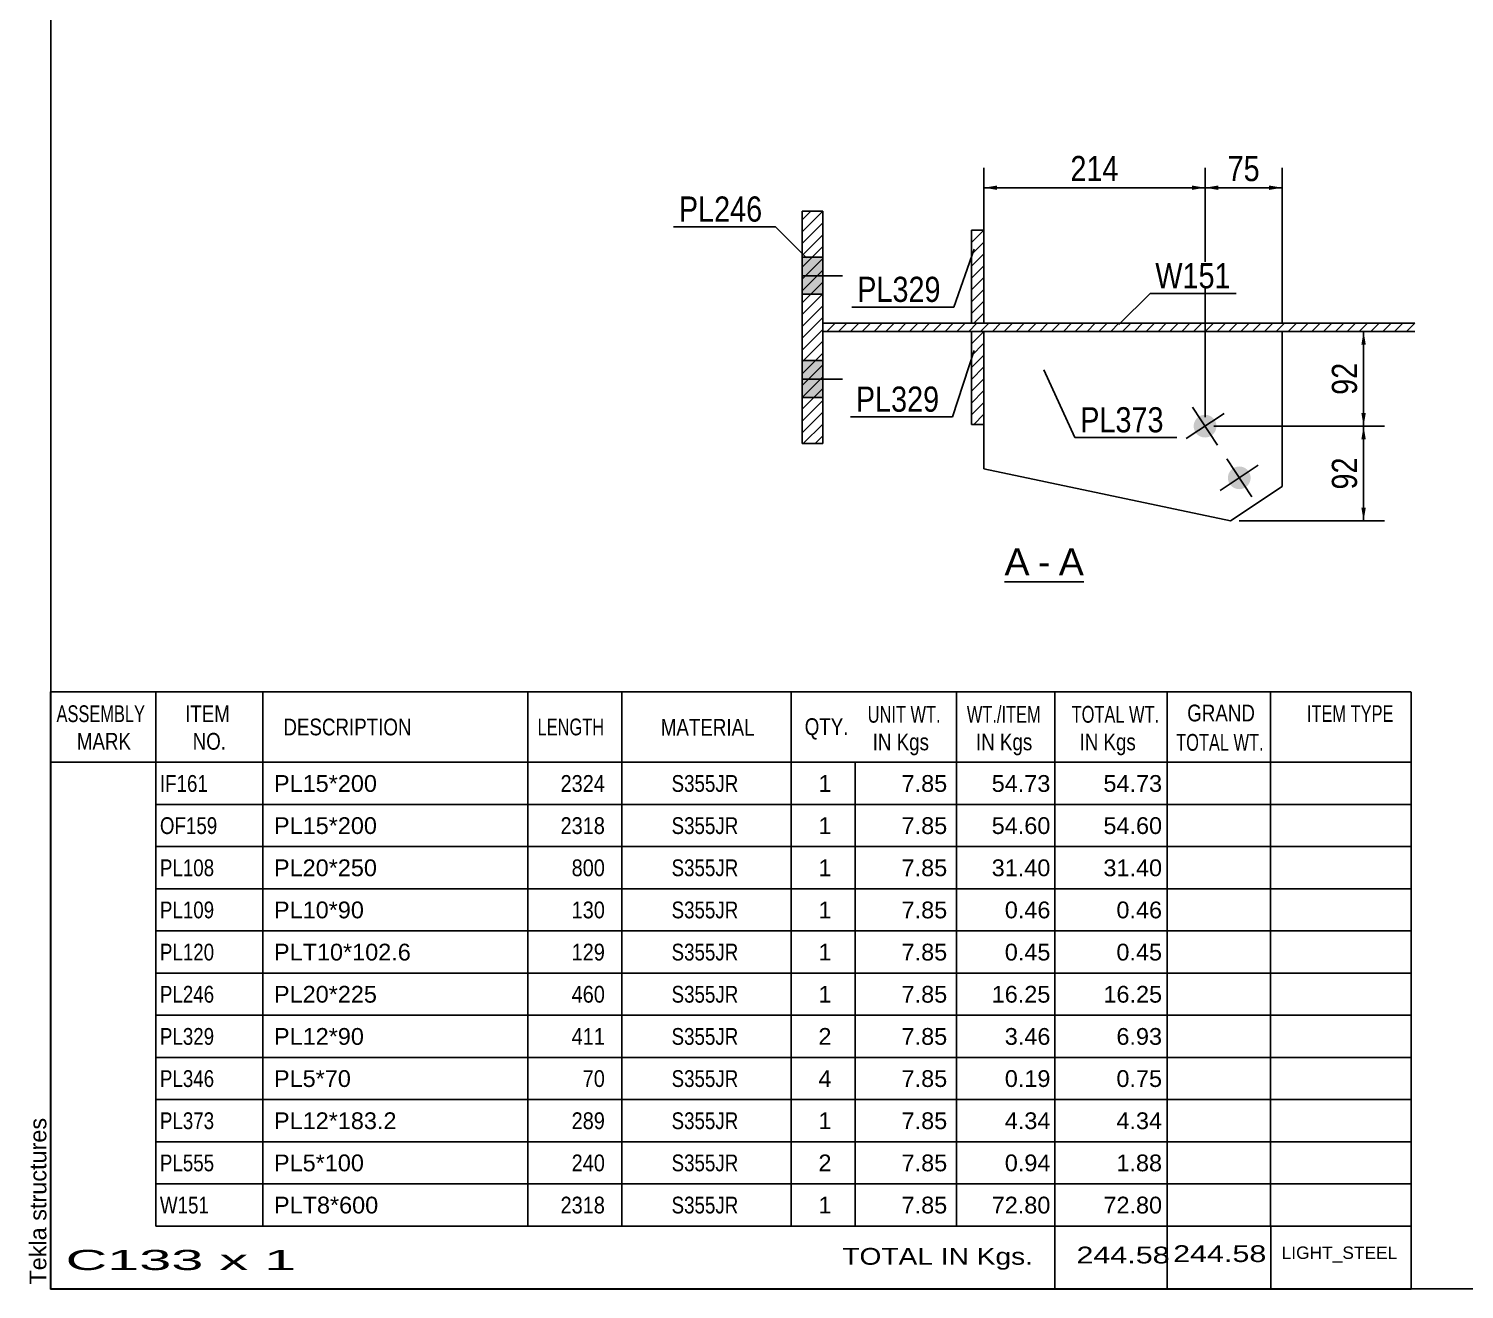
# Model space of a CAD drawing. Header units: millimetres. Extents: x -206 to 206, y -164 to 123.
# Drawn here: x -206 to -42.6, y -164.4 to -20.8 of the extents above; entities that cross this region are included whole.
import ezdxf

# ---------------------------------------------------------------- set-up
doc = ezdxf.new("R2010")
doc.units = ezdxf.units.MM
doc.linetypes.add('DXK_LINE_DOT1', pattern=[1.8814, 0.9407, -0.9407])
doc.styles.add('Arial', font='ARIAL.TTF', dxfattribs={"height": 0.2})
doc.styles.add('Arial Narrow', font='ARIALN.TTF', dxfattribs={"height": 0.2})

# ---------------------------------------------------------------- blocks, each defined once
blk = doc.blocks.new('Unknown-622305099-1209')
at = {"color": 5, "linetype": 'Continuous'}
for p, q in [((-203.54, 122.67), (-203.54, -164.33)), ((-203.54, -164.33), (206.46, -164.33))]:
    blk.add_line(p, q, dxfattribs=at)
at = {"color": 174, "linetype": 'Continuous', "style": 'Arial'}
blk.add_text('Tekla structures', height=1.9102, rotation=90, dxfattribs=at).set_placement((-204.04, -163.83))
blk = doc.blocks.new('Unknown-622305099-12 - 1450')
at = {"color": 7, "linetype": 'Continuous'}
blk.add_line((-94.94, -83.82), (-85.91, -83.82), dxfattribs=at)
at = {"color": 0, "linetype": 'Continuous'}
for points in [[(-92.1, -83.07), (-92.1, -79.87), (-94.94, -79.87), (-94.94, -83.07)], [(-89.72, -83.07), (-89.72, -79.87), (-91.14, -79.87), (-91.14, -83.07)], [(-85.91, -83.07), (-85.91, -79.87), (-88.76, -79.87), (-88.76, -83.07)]]:
    blk.add_wipeout(points, dxfattribs=at)
at = {"color": 96, "linetype": 'Continuous', "style": 'Arial'}
for s, p in [('A', (-94.94, -83.07)), ('A', (-88.76, -83.07)), ('-', (-91.14, -83.07))]:
    blk.add_text(s, height=3.06, dxfattribs=at).set_placement(p)
blk = doc.blocks.new('Bolt-622305099-1506 - 1450')
at = {"linetype": 'Continuous'}
for points in [[(-117.99, -46.85), (-117.99, -51.08), (-115.64, -51.08), (-115.64, -46.85)], [(-117.99, -58.61), (-117.99, -62.85), (-115.64, -62.85), (-115.64, -58.61)]]:
    blk.add_hatch(color=3, dxfattribs=at).paths.add_polyline_path(points)
at = {"color": 3, "linetype": 'Continuous'}
for p, q in [((-115.64, -46.85), (-117.99, -46.85)), ((-113.4, -48.97), (-117.99, -48.97)), ((-115.64, -51.08), (-117.99, -51.08)), ((-115.64, -58.61), (-117.99, -58.61)), ((-113.4, -60.73), (-117.99, -60.73)), ((-115.64, -62.85), (-117.99, -62.85))]:
    blk.add_line(p, q, dxfattribs=at)
blk = doc.blocks.new('Part-622305099-1478 - 1450')
at = {"linetype": 'Continuous'}
h = blk.add_hatch(dxfattribs=at)
h.set_pattern_fill('', scale=0.3, style=0, pattern_type=0)
h.set_pattern_definition([(45, (-115.6357, -41.6142), (-0.67352, 0.67352), [])])
h.paths.add_polyline_path([(-115.64, -68.08), (-115.64, -41.61), (-117.99, -41.61), (-117.99, -68.08)])
at = {"color": 2, "linetype": 'Continuous'}
for p, q in [((-117.99, -68.08), (-117.99, -41.61)), ((-117.99, -41.61), (-115.64, -41.61)), ((-115.64, -41.61), (-115.64, -68.08)), ((-115.64, -68.08), (-117.99, -68.08))]:
    blk.add_line(p, q, dxfattribs=at)
blk = doc.blocks.new('Part-622305099-1501 - 1450')
at = {"linetype": 'Continuous'}
h = blk.add_hatch(dxfattribs=at)
h.set_pattern_fill('', scale=0.3, style=0, pattern_type=0)
h.set_pattern_definition([(45, (-97.2828, -55.3201), (-0.67352, 0.67352), [])])
h.paths.add_polyline_path([(-97.28, -65.91), (-97.28, -55.32), (-98.69, -55.32), (-98.69, -65.91)])
at = {"color": 2, "linetype": 'Continuous'}
for p, q in [((-98.69, -65.91), (-98.69, -55.32)), ((-98.69, -55.32), (-97.28, -55.32)), ((-97.28, -55.32), (-97.28, -65.91)), ((-97.28, -65.91), (-98.69, -65.91))]:
    blk.add_line(p, q, dxfattribs=at)
blk = doc.blocks.new('Bolt-622305099-1504 - 1450')
at = {"linetype": 'Continuous'}
for points in [[(-73.19, -66.81, -1), (-71.03, -65.38, -1)], [(-69.29, -72.69, -1), (-67.13, -71.27, -1)]]:
    blk.add_hatch(color=3, dxfattribs=at).paths.add_polyline_path(points)
at = {"color": 3, "linetype": 'Continuous'}
for p, q in [((-69.95, -64.67), (-74.27, -67.52)), ((-70.68, -68.25), (-73.54, -63.93)), ((-66.79, -74.14), (-69.64, -69.82)), ((-66.06, -70.55), (-70.37, -73.41))]:
    blk.add_line(p, q, dxfattribs=at)
blk = doc.blocks.new('Part-622305099-1523 - 1450')
at = {"linetype": 'Continuous'}
h = blk.add_hatch(dxfattribs=at)
h.set_pattern_fill('', scale=0.3, style=0, pattern_type=0)
h.set_pattern_definition([(45, (-48.2362, -54.3789), (-0.673519, 0.673519), [])])
h.paths.add_polyline_path([(-48.24, -55.32), (-48.24, -54.38), (-115.64, -54.38), (-115.64, -55.32)])
at = {"color": 2, "linetype": 'Continuous'}
for p, q in [((-48.24, -54.38), (-115.64, -54.38)), ((-115.64, -54.38), (-115.64, -55.32)), ((-115.64, -55.32), (-48.24, -55.32))]:
    blk.add_line(p, q, dxfattribs=at)
blk = doc.blocks.new('Part-622305099-1547 - 1450')
at = {"color": 7, "linetype": 'DXK_LINE_DOT1'}
for p, q in [((-97.28, -55.32), (-63.32, -55.32)), ((-97.28, -65.91), (-97.28, -55.32))]:
    blk.add_line(p, q, dxfattribs=at)
at = {"color": 2, "linetype": 'Continuous'}
for p, q in [((-63.32, -55.32), (-63.32, -72.98)), ((-97.28, -70.95), (-97.28, -65.91)), ((-69.21, -76.87), (-97.28, -70.95)), ((-63.32, -72.98), (-69.21, -76.87))]:
    blk.add_line(p, q, dxfattribs=at)
blk = doc.blocks.new('Part-622305099-1552 - 1450')
at = {"linetype": 'Continuous'}
h = blk.add_hatch(dxfattribs=at)
h.set_pattern_fill('', scale=0.3, style=0, pattern_type=0)
h.set_pattern_definition([(45, (-97.2828, -43.7907), (-0.67352, 0.67352), [])])
h.paths.add_polyline_path([(-97.28, -54.38), (-97.28, -43.79), (-98.69, -43.79), (-98.69, -54.38)])
at = {"color": 2, "linetype": 'Continuous'}
for p, q in [((-98.69, -54.38), (-98.69, -43.79)), ((-98.69, -43.79), (-97.28, -43.79)), ((-97.28, -43.79), (-97.28, -54.38)), ((-97.28, -54.38), (-98.69, -54.38))]:
    blk.add_line(p, q, dxfattribs=at)
blk = doc.blocks.new('StraightDimension-622305099-2583 - 1450')
at = {"linetype": 'Continuous'}
for points in [[(-54.31, -67.59), (-54.06, -66.09), (-53.81, -67.59)], [(-53.81, -75.37), (-54.06, -76.87), (-54.31, -75.37)]]:
    blk.add_hatch(color=7, dxfattribs=at).paths.add_polyline_path(points)
at = {"color": 7, "linetype": 'Continuous'}
for p, q in [((-71.11, -66.09), (-51.66, -66.09)), ((-54.06, -76.87), (-54.06, -66.09)), ((-68.21, -76.87), (-51.66, -76.87))]:
    blk.add_line(p, q, dxfattribs=at)
at = {"color": 0}
blk.add_wipeout([(-54.21, -69.05), (-58.41, -69.05), (-58.41, -73.91), (-54.21, -73.91)], dxfattribs=at)
at = {"color": 3, "style": 'Arial Narrow'}
blk.add_text('92', height=2.863, rotation=90.0002, dxfattribs=at).set_placement((-54.81, -73.31))
blk = doc.blocks.new('StraightDimension-622305099-2653 - 1450')
at = {"linetype": 'Continuous'}
for points in [[(-95.78, -39.2), (-97.28, -38.95), (-95.78, -38.7)], [(-73.61, -38.7), (-72.11, -38.95), (-73.61, -39.2)]]:
    blk.add_hatch(color=7, dxfattribs=at).paths.add_polyline_path(points)
at = {"color": 7, "linetype": 'Continuous'}
for p, q in [((-97.28, -54.32), (-97.28, -36.7)), ((-72.11, -65.09), (-72.11, -36.7)), ((-97.28, -38.95), (-72.11, -38.95))]:
    blk.add_line(p, q, dxfattribs=at)
at = {"color": 0}
blk.add_wipeout([(-81.35, -38.8), (-81.35, -34.6), (-88.04, -34.6), (-88.04, -38.8)], dxfattribs=at)
at = {"color": 3, "style": 'Arial Narrow'}
blk.add_text('214', height=2.863, dxfattribs=at).set_placement((-87.44, -38.2))
blk = doc.blocks.new('StraightDimension-622305099-2582 - 1450')
at = {"linetype": 'Continuous'}
for points in [[(-54.31, -56.82), (-54.06, -55.32), (-53.81, -56.82)], [(-53.81, -64.59), (-54.06, -66.09), (-54.31, -64.59)]]:
    blk.add_hatch(color=7, dxfattribs=at).paths.add_polyline_path(points)
at = {"color": 7, "linetype": 'Continuous'}
for p, q in [((-62.32, -55.32), (-51.66, -55.32)), ((-54.06, -66.09), (-54.06, -55.32)), ((-71.11, -66.09), (-51.66, -66.09))]:
    blk.add_line(p, q, dxfattribs=at)
at = {"color": 0}
blk.add_wipeout([(-54.21, -58.28), (-58.41, -58.28), (-58.41, -63.13), (-54.21, -63.13)], dxfattribs=at)
at = {"color": 3, "style": 'Arial Narrow'}
blk.add_text('92', height=2.863, rotation=90.0002, dxfattribs=at).set_placement((-54.81, -62.53))
blk = doc.blocks.new('StraightDimension-622305099-2652 - 1450')
at = {"linetype": 'Continuous'}
for points in [[(-70.61, -39.2), (-72.11, -38.95), (-70.61, -38.7)], [(-64.82, -38.7), (-63.32, -38.95), (-64.82, -39.2)]]:
    blk.add_hatch(color=7, dxfattribs=at).paths.add_polyline_path(points)
at = {"color": 7, "linetype": 'Continuous'}
for p, q in [((-72.11, -65.09), (-72.11, -36.7)), ((-63.32, -54.32), (-63.32, -36.7)), ((-72.11, -38.95), (-63.32, -38.95))]:
    blk.add_line(p, q, dxfattribs=at)
at = {"color": 0}
blk.add_wipeout([(-65.29, -38.8), (-65.29, -34.6), (-70.14, -34.6), (-70.14, -38.8)], dxfattribs=at)
at = {"color": 3, "style": 'Arial Narrow'}
blk.add_text('75', height=2.863, dxfattribs=at).set_placement((-69.54, -38.2))
blk = doc.blocks.new('CBS_BOM-622305099-3805')
at = {"color": 7, "linetype": 'Continuous'}
for p, q in [((-203.57, -104.36), (-203.57, -96.36)), ((-203.56, -96.36), (-48.65, -96.36)), ((-191.57, -104.36), (-191.57, -96.36)), ((-179.38, -104.36), (-179.38, -96.36)), ((-149.21, -104.36), (-149.21, -96.36)), ((-138.53, -104.36), (-138.53, -96.36)), ((-119.22, -104.36), (-119.22, -96.36)), ((-100.41, -104.36), (-100.41, -96.36)), ((-89.2, -104.36), (-89.2, -96.36)), ((-76.42, -104.36), (-76.42, -96.36)), ((-64.67, -104.36), (-64.67, -96.36)), ((-48.64, -96.37), (-48.65, -104.35)), ((-203.57, -104.36), (-48.64, -104.36)), ((-203.57, -109.16), (-203.57, -104.36)), ((-191.57, -109.16), (-191.57, -104.36)), ((-179.38, -109.16), (-179.38, -104.36)), ((-149.21, -109.16), (-149.21, -104.36)), ((-138.53, -109.16), (-138.53, -104.36)), ((-119.22, -109.16), (-119.22, -104.36)), ((-111.95, -109.16), (-111.95, -104.36)), ((-100.41, -109.16), (-100.41, -104.36)), ((-89.2, -109.16), (-89.2, -104.36)), ((-76.42, -109.16), (-76.42, -104.36)), ((-64.65, -109.16), (-64.65, -104.36)), ((-48.64, -104.37), (-48.64, -109.16)), ((-203.57, -113.96), (-203.57, -109.16)), ((-191.57, -109.16), (-48.64, -109.16)), ((-191.57, -113.96), (-191.57, -109.16)), ((-179.38, -113.96), (-179.38, -109.16)), ((-149.21, -113.96), (-149.21, -109.16)), ((-138.53, -113.96), (-138.53, -109.16)), ((-119.22, -113.96), (-119.22, -109.16)), ((-111.95, -113.96), (-111.95, -109.16)), ((-100.41, -113.96), (-100.41, -109.16)), ((-89.2, -113.96), (-89.2, -109.16)), ((-76.42, -113.96), (-76.42, -109.16)), ((-64.65, -113.96), (-64.65, -109.16)), ((-48.64, -109.17), (-48.64, -113.96)), ((-203.57, -118.76), (-203.57, -113.96)), ((-191.57, -113.96), (-48.64, -113.96)), ((-191.57, -118.76), (-191.57, -113.96)), ((-179.38, -118.76), (-179.38, -113.96)), ((-149.21, -118.76), (-149.21, -113.96)), ((-138.53, -118.76), (-138.53, -113.96)), ((-119.22, -118.76), (-119.22, -113.96)), ((-111.95, -118.76), (-111.95, -113.96)), ((-100.41, -118.76), (-100.41, -113.96)), ((-89.2, -118.76), (-89.2, -113.96)), ((-76.42, -118.76), (-76.42, -113.96)), ((-64.65, -118.76), (-64.65, -113.96)), ((-48.64, -113.97), (-48.64, -118.76)), ((-203.57, -123.56), (-203.57, -118.76)), ((-191.57, -118.76), (-48.64, -118.76)), ((-191.57, -123.56), (-191.57, -118.76)), ((-179.38, -123.56), (-179.38, -118.76)), ((-149.21, -123.56), (-149.21, -118.76)), ((-138.53, -123.56), (-138.53, -118.76)), ((-119.22, -123.56), (-119.22, -118.76)), ((-111.95, -123.56), (-111.95, -118.76)), ((-100.41, -123.56), (-100.41, -118.76)), ((-89.2, -123.56), (-89.2, -118.76)), ((-76.42, -123.56), (-76.42, -118.76)), ((-64.65, -123.56), (-64.65, -118.76)), ((-48.64, -118.77), (-48.64, -123.56)), ((-203.57, -128.36), (-203.57, -123.56)), ((-191.57, -123.56), (-48.64, -123.56)), ((-191.57, -128.36), (-191.57, -123.56)), ((-179.38, -128.36), (-179.38, -123.56)), ((-149.21, -128.36), (-149.21, -123.56)), ((-138.53, -128.36), (-138.53, -123.56)), ((-119.22, -128.36), (-119.22, -123.56)), ((-111.95, -128.36), (-111.95, -123.56)), ((-100.41, -128.36), (-100.41, -123.56)), ((-89.2, -128.36), (-89.2, -123.56)), ((-76.42, -128.36), (-76.42, -123.56)), ((-64.65, -128.36), (-64.65, -123.56)), ((-48.64, -123.57), (-48.64, -128.36)), ((-203.57, -133.16), (-203.57, -128.36)), ((-191.57, -128.36), (-48.64, -128.36)), ((-191.57, -133.16), (-191.57, -128.36)), ((-179.38, -133.16), (-179.38, -128.36)), ((-149.21, -133.16), (-149.21, -128.36)), ((-138.53, -133.16), (-138.53, -128.36)), ((-119.22, -133.16), (-119.22, -128.36)), ((-111.95, -133.16), (-111.95, -128.36)), ((-100.41, -133.16), (-100.41, -128.36)), ((-89.2, -133.16), (-89.2, -128.36)), ((-76.42, -133.16), (-76.42, -128.36)), ((-64.65, -133.16), (-64.65, -128.36)), ((-48.64, -128.37), (-48.64, -133.16)), ((-203.57, -137.96), (-203.57, -133.16)), ((-191.57, -133.16), (-48.64, -133.16)), ((-191.57, -137.96), (-191.57, -133.16)), ((-179.38, -137.96), (-179.38, -133.16)), ((-149.21, -137.96), (-149.21, -133.16)), ((-138.53, -137.96), (-138.53, -133.16)), ((-119.22, -137.96), (-119.22, -133.16)), ((-111.95, -137.96), (-111.95, -133.16)), ((-100.41, -137.96), (-100.41, -133.16)), ((-89.2, -137.96), (-89.2, -133.16)), ((-76.42, -137.96), (-76.42, -133.16)), ((-64.65, -137.96), (-64.65, -133.16)), ((-48.64, -133.17), (-48.64, -137.96)), ((-203.57, -142.76), (-203.57, -137.96)), ((-191.57, -137.96), (-48.64, -137.96)), ((-191.57, -142.76), (-191.57, -137.96)), ((-179.38, -142.76), (-179.38, -137.96)), ((-149.21, -142.76), (-149.21, -137.96)), ((-138.53, -142.76), (-138.53, -137.96)), ((-119.22, -142.76), (-119.22, -137.96)), ((-111.95, -142.76), (-111.95, -137.96)), ((-100.41, -142.76), (-100.41, -137.96)), ((-89.2, -142.76), (-89.2, -137.96)), ((-76.42, -142.76), (-76.42, -137.96)), ((-64.65, -142.76), (-64.65, -137.96)), ((-48.64, -137.97), (-48.64, -142.76)), ((-203.57, -147.56), (-203.57, -142.76)), ((-191.57, -142.76), (-48.64, -142.76)), ((-191.57, -147.56), (-191.57, -142.76)), ((-179.38, -147.56), (-179.38, -142.76)), ((-149.21, -147.56), (-149.21, -142.76)), ((-138.53, -147.56), (-138.53, -142.76)), ((-119.22, -147.56), (-119.22, -142.76)), ((-111.95, -147.56), (-111.95, -142.76)), ((-100.41, -147.56), (-100.41, -142.76)), ((-89.2, -147.56), (-89.2, -142.76)), ((-76.42, -147.56), (-76.42, -142.76)), ((-64.65, -147.56), (-64.65, -142.76)), ((-48.64, -142.77), (-48.64, -147.56)), ((-203.57, -152.36), (-203.57, -147.56)), ((-191.57, -147.56), (-48.64, -147.56)), ((-191.57, -152.36), (-191.57, -147.56)), ((-179.38, -152.36), (-179.38, -147.56)), ((-149.21, -152.36), (-149.21, -147.56)), ((-138.53, -152.36), (-138.53, -147.56)), ((-119.22, -152.36), (-119.22, -147.56)), ((-111.95, -152.36), (-111.95, -147.56)), ((-100.41, -152.36), (-100.41, -147.56)), ((-89.2, -152.36), (-89.2, -147.56)), ((-76.42, -152.36), (-76.42, -147.56)), ((-64.65, -152.36), (-64.65, -147.56)), ((-48.64, -147.57), (-48.64, -152.36)), ((-203.57, -157.16), (-203.57, -152.36)), ((-191.57, -152.36), (-48.64, -152.36)), ((-191.57, -157.16), (-191.57, -152.36)), ((-179.38, -157.16), (-179.38, -152.36)), ((-149.21, -157.16), (-149.21, -152.36)), ((-138.53, -157.16), (-138.53, -152.36)), ((-119.22, -157.16), (-119.22, -152.36)), ((-111.95, -157.16), (-111.95, -152.36)), ((-100.41, -157.16), (-100.41, -152.36)), ((-89.2, -157.16), (-89.2, -152.36)), ((-76.42, -157.16), (-76.42, -152.36)), ((-64.65, -157.16), (-64.65, -152.36)), ((-48.64, -152.37), (-48.64, -157.16)), ((-203.57, -164.36), (-203.57, -157.18)), ((-191.57, -157.16), (-48.64, -157.16)), ((-89.2, -164.36), (-89.2, -157.18)), ((-76.42, -164.36), (-76.42, -157.18)), ((-64.61, -164.36), (-64.61, -157.18)), ((-48.64, -157.16), (-48.64, -164.36)), ((-203.57, -164.36), (-48.64, -164.36))]:
    blk.add_line(p, q, dxfattribs=at)
at = {"color": 3, "linetype": 'Continuous', "style": 'Arial'}
for s, height, width, p in [('ASSEMBLY', 1.91, 0.7, (-202.88, -99.79)), ('ITEM', 1.91, 0.8, (-188.24, -99.79)), ('UNIT WT.', 1.91, 0.7, (-110.52, -99.86)), ('WT./ITEM', 1.91, 0.7, (-99.23, -99.86)), ('TOTAL WT.', 1.91, 0.7, (-87.3, -99.86)), ('GRAND', 1.91, 0.8, (-74.14, -99.71)), ('ITEM TYPE', 1.91, 0.7, (-60.51, -99.78)), ('DESCRIPTION', 1.9102, 0.8, (-177.05, -101.3)), ('LENGTH', 1.91, 0.7, (-148.11, -101.3)), ('MATERIAL', 1.91, 0.8, (-134.08, -101.34)), ('QTY.', 1.91, 0.8, (-117.69, -101.26)), ('MARK', 1.91, 0.8, (-200.57, -102.93)), ('NO.', 1.91, 0.8, (-187.38, -102.93)), ('IN Kgs', 1.91, 0.8, (-109.95, -103)), ('IN Kgs', 1.91, 0.8, (-98.19, -103)), ('IN Kgs', 1.91, 0.8, (-86.4, -103)), ('TOTAL WT.', 1.91, 0.7, (-75.4, -103.05))]:
    blk.add_text(s, height=height, dxfattribs=dict(at, width=width)).set_placement(p)
at = {"color": 7, "linetype": 'Continuous', "style": 'Arial'}
for s, width, p in [('IF161', 0.8, (-191.11, -107.73)), ('2324', 0.85, (-145.49, -107.73)), ('S355JR', 0.8, (-132.85, -107.73)), ('OF159', 0.8, (-191.11, -112.53)), ('2318', 0.85, (-145.49, -112.53)), ('S355JR', 0.8, (-132.85, -112.53)), ('PL108', 0.8, (-191.11, -117.33)), ('800', 0.85, (-144.23, -117.33)), ('S355JR', 0.8, (-132.85, -117.33)), ('PL109', 0.8, (-191.11, -122.13)), ('130', 0.85, (-144.23, -122.13)), ('S355JR', 0.8, (-132.85, -122.13)), ('PL120', 0.8, (-191.11, -126.93)), ('129', 0.85, (-144.23, -126.93)), ('S355JR', 0.8, (-132.85, -126.93)), ('PL246', 0.8, (-191.11, -131.73)), ('460', 0.85, (-144.23, -131.73)), ('S355JR', 0.8, (-132.85, -131.73)), ('PL329', 0.8, (-191.11, -136.53)), ('411', 0.85, (-144.23, -136.53)), ('S355JR', 0.8, (-132.85, -136.53)), ('PL346', 0.8, (-191.11, -141.33)), ('70', 0.85, (-142.97, -141.33)), ('S355JR', 0.8, (-132.85, -141.33)), ('PL373', 0.8, (-191.11, -146.13)), ('289', 0.85, (-144.23, -146.13)), ('S355JR', 0.8, (-132.85, -146.13)), ('PL555', 0.8, (-191.11, -150.93)), ('240', 0.85, (-144.23, -150.93)), ('S355JR', 0.8, (-132.85, -150.93)), ('W151', 0.8, (-191.11, -155.73)), ('2318', 0.85, (-145.49, -155.73)), ('S355JR', 0.8, (-132.85, -155.73))]:
    blk.add_text(s, height=1.91, dxfattribs=dict(at, width=width)).set_placement(p)
for s, height, p in [('PL15*200', 1.91, (-178.12, -107.73)), ('1', 1.91, (-116.13, -107.73)), ('7.85', 1.91, (-106.66, -107.73)), ('54.73', 1.91, (-96.4, -107.73)), ('54.73', 1.91, (-83.68, -107.73)), ('PL15*200', 1.91, (-178.12, -112.53)), ('1', 1.91, (-116.13, -112.53)), ('7.85', 1.91, (-106.66, -112.53)), ('54.60', 1.91, (-96.4, -112.53)), ('54.60', 1.91, (-83.68, -112.53)), ('PL20*250', 1.91, (-178.12, -117.33)), ('1', 1.91, (-116.13, -117.33)), ('7.85', 1.91, (-106.66, -117.33)), ('31.40', 1.91, (-96.4, -117.33)), ('31.40', 1.91, (-83.68, -117.33)), ('PL10*90', 1.91, (-178.12, -122.13)), ('1', 1.91, (-116.13, -122.13)), ('7.85', 1.91, (-106.66, -122.13)), ('0.46', 1.91, (-94.91, -122.13)), ('0.46', 1.91, (-82.2, -122.13)), ('PLT10*102.6', 1.9102, (-178.12, -126.93)), ('1', 1.91, (-116.13, -126.93)), ('7.85', 1.91, (-106.66, -126.93)), ('0.45', 1.91, (-94.91, -126.93)), ('0.45', 1.91, (-82.2, -126.93)), ('PL20*225', 1.91, (-178.12, -131.73)), ('1', 1.91, (-116.13, -131.73)), ('7.85', 1.91, (-106.66, -131.73)), ('16.25', 1.91, (-96.4, -131.73)), ('16.25', 1.91, (-83.68, -131.73)), ('PL12*90', 1.91, (-178.12, -136.53)), ('2', 1.91, (-116.13, -136.53)), ('7.85', 1.91, (-106.66, -136.53)), ('3.46', 1.91, (-94.91, -136.53)), ('6.93', 1.91, (-82.2, -136.53)), ('PL5*70', 1.91, (-178.12, -141.33)), ('4', 1.91, (-116.13, -141.33)), ('7.85', 1.91, (-106.66, -141.33)), ('0.19', 1.91, (-94.91, -141.33)), ('0.75', 1.91, (-82.2, -141.33)), ('PL12*183.2', 1.91, (-178.12, -146.13)), ('1', 1.91, (-116.13, -146.13)), ('7.85', 1.91, (-106.66, -146.13)), ('4.34', 1.91, (-94.91, -146.13)), ('4.34', 1.91, (-82.2, -146.13)), ('PL5*100', 1.91, (-178.12, -150.93)), ('2', 1.91, (-116.13, -150.93)), ('7.85', 1.91, (-106.66, -150.93)), ('0.94', 1.91, (-94.91, -150.93)), ('1.88', 1.91, (-82.2, -150.93)), ('PLT8*600', 1.91, (-178.12, -155.73)), ('1', 1.91, (-116.13, -155.73)), ('7.85', 1.91, (-106.66, -155.73)), ('72.80', 1.91, (-96.4, -155.73)), ('72.80', 1.91, (-83.68, -155.73))]:
    blk.add_text(s, height=height, dxfattribs=at).set_placement(p)
at = {"color": 6, "linetype": 'Continuous', "style": 'Arial'}
for s, height, width, p in [('C133 x 1', 2.292, 2.05, (-201.85, -162.17)), ('TOTAL IN Kgs.', 1.9102, 1.2, (-113.41, -161.57)), ('244.58', 1.91, 1.3, (-86.75, -161.42)), ('244.58', 1.91, 1.3, (-75.74, -161.26))]:
    blk.add_text(s, height=height, dxfattribs=dict(at, width=width)).set_placement(p)
blk.add_text('LIGHT_STEEL', height=1.4135, dxfattribs=at).set_placement((-63.39, -160.91))
blk = doc.blocks.new('Mark-622305099-1519 - 1450')
at = {"color": 0}
blk.add_wipeout([(-69.18, -50.4), (-69.18, -47.4), (-77.77, -47.4), (-77.77, -50.4)], dxfattribs=at)
blk.add_wipeout([(-69.18, -50.4), (-69.18, -47.4), (-77.77, -47.4), (-77.77, -50.4)], dxfattribs=at)
at = {"color": 7, "linetype": 'Continuous'}
for p, q in [((-81.91, -54.54), (-78.37, -51)), ((-78.37, -51), (-68.58, -51))]:
    blk.add_line(p, q, dxfattribs=at)
at = {"color": 3, "style": 'Arial Narrow'}
blk.add_text('W151', height=2.863, dxfattribs=at).set_placement((-77.77, -50.4))
blk = doc.blocks.new('Mark-622305099-1543 - 1450')
at = {"color": 0}
blk.add_wipeout([(-76.82, -66.8), (-76.82, -63.8), (-86.32, -63.8), (-86.32, -66.8)], dxfattribs=at)
blk.add_wipeout([(-76.82, -66.8), (-76.82, -63.8), (-86.32, -63.8), (-86.32, -66.8)], dxfattribs=at)
at = {"color": 7, "linetype": 'Continuous'}
for p, q in [((-90.46, -59.67), (-86.92, -67.4)), ((-86.92, -67.4), (-75.32, -67.4))]:
    blk.add_line(p, q, dxfattribs=at)
at = {"color": 3, "style": 'Arial Narrow'}
blk.add_text('PL373', height=2.863, dxfattribs=at).set_placement((-86.32, -66.8))
blk = doc.blocks.new('Mark-622305099-1474 - 1450')
at = {"color": 7, "linetype": 'Continuous'}
blk.add_line((-117.48, -46.94), (-121.02, -43.41), dxfattribs=at)
at = {"color": 0}
blk.add_wipeout([(-122.52, -42.81), (-122.52, -39.81), (-132.02, -39.81), (-132.02, -42.81)], dxfattribs=at)
blk.add_wipeout([(-122.52, -42.81), (-122.52, -39.81), (-132.02, -39.81), (-132.02, -42.81)], dxfattribs=at)
at = {"color": 7, "linetype": 'Continuous'}
blk.add_line((-132.62, -43.41), (-121.02, -43.41), dxfattribs=at)
at = {"color": 3, "style": 'Arial Narrow'}
blk.add_text('PL246', height=2.863, dxfattribs=at).set_placement((-132.02, -42.81))
blk = doc.blocks.new('Mark-622305099-1497 - 1450')
at = {"color": 7, "linetype": 'Continuous'}
blk.add_line((-98.38, -57.47), (-100.87, -65.05), dxfattribs=at)
at = {"color": 0}
blk.add_wipeout([(-102.37, -64.45), (-102.37, -61.45), (-111.87, -61.45), (-111.87, -64.45)], dxfattribs=at)
blk.add_wipeout([(-102.37, -64.45), (-102.37, -61.45), (-111.87, -61.45), (-111.87, -64.45)], dxfattribs=at)
at = {"color": 7, "linetype": 'Continuous'}
blk.add_line((-112.47, -65.05), (-100.87, -65.05), dxfattribs=at)
at = {"color": 3, "style": 'Arial Narrow'}
blk.add_text('PL329', height=2.863, dxfattribs=at).set_placement((-111.87, -64.45))
blk = doc.blocks.new('Mark-622305099-1548 - 1450')
at = {"color": 7, "linetype": 'Continuous'}
blk.add_line((-98.38, -45.94), (-100.71, -52.55), dxfattribs=at)
at = {"color": 0}
blk.add_wipeout([(-102.21, -51.95), (-102.21, -48.95), (-111.71, -48.95), (-111.71, -51.95)], dxfattribs=at)
blk.add_wipeout([(-102.21, -51.95), (-102.21, -48.95), (-111.71, -48.95), (-111.71, -51.95)], dxfattribs=at)
at = {"color": 7, "linetype": 'Continuous'}
blk.add_line((-112.31, -52.55), (-100.71, -52.55), dxfattribs=at)
at = {"color": 3, "style": 'Arial Narrow'}
blk.add_text('PL329', height=2.863, dxfattribs=at).set_placement((-111.71, -51.95))

msp = doc.modelspace()

# ---------------------------------------------------------------- block references
for name in ['Unknown-622305099-1209', 'Part-622305099-1478 - 1450', 'Part-622305099-1552 - 1450', 'Bolt-622305099-1506 - 1450', 'Part-622305099-1523 - 1450', 'Part-622305099-1501 - 1450', 'Part-622305099-1547 - 1450', 'Bolt-622305099-1504 - 1450', 'CBS_BOM-622305099-3805']:
    msp.add_blockref(name, (0, 0))

# ---------------------------------------------------------------- next in the draw order: block references
for name in ['StraightDimension-622305099-2653 - 1450', 'Mark-622305099-1474 - 1450', 'Mark-622305099-1548 - 1450', 'Mark-622305099-1497 - 1450', 'StraightDimension-622305099-2583 - 1450', 'Unknown-622305099-12 - 1450']:
    msp.add_blockref(name, (0, 0))

# ---------------------------------------------------------------- next in the draw order: block references
for name in ['StraightDimension-622305099-2582 - 1450', 'Mark-622305099-1543 - 1450']:
    msp.add_blockref(name, (0, 0))

# ---------------------------------------------------------------- next in the draw order: block references
msp.add_blockref('StraightDimension-622305099-2652 - 1450', (0, 0))

# ---------------------------------------------------------------- next in the draw order: block references
msp.add_blockref('Mark-622305099-1519 - 1450', (0, 0))

doc.saveas('drawing.dxf')
